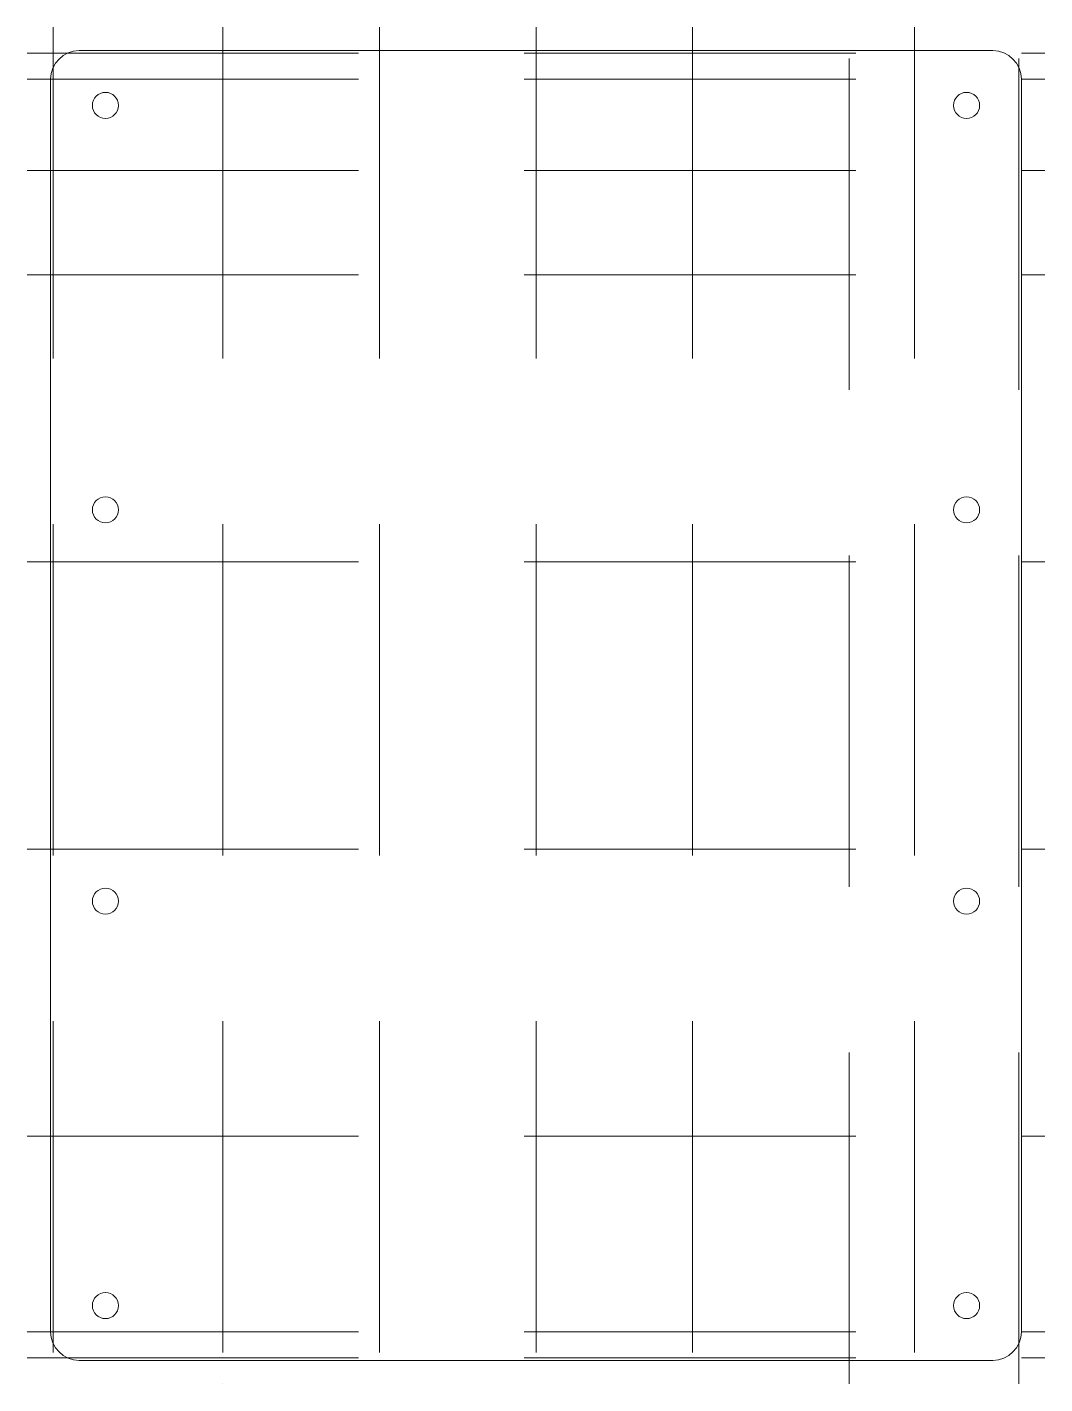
# Model space of a CAD drawing. Header units: millimetres. Extents: x -2 to 76, y -2 to 102.
import ezdxf

# ---------------------------------------------------------------- set-up
doc = ezdxf.new("R2010")
doc.units = ezdxf.units.MM
doc.linetypes.add('DASHEDX2', pattern=[38.1, 25.4, -12.7])
doc.layers.add('Cut', color=5, linetype='CONTINUOUS', lineweight=5, true_color=0x0000ff)
doc.layers.add('Guide Panel', color=94, linetype='DASHEDX2', lineweight=5, true_color=0x008000)

msp = doc.modelspace()

# ---------------------------------------------------------------- linework, layer by layer
at = {"layer": 'Cut'}
for p, q in [((72, 100.2), (2, 100.2)), ((-0.2, 98), (-0.2, 2)), ((74.2, 2), (74.2, 98)), ((2, -0.2), (72, -0.2))]:
    msp.add_line(p, q, dxfattribs=at)
for centre in [(4, 96), (70, 96), (4, 65), (70, 65), (4, 35), (70, 35), (4, 4), (70, 4)]:
    msp.add_circle(centre, 1, dxfattribs=at)
for centre, start, end in [((2, 98), 90, 180), ((72, 98), 0, 90), ((2, 2), 180, 270), ((72, 2), 270, 0)]:
    msp.add_arc(centre, 2.2, start, end, dxfattribs=at)
at = {"layer": 'Guide Panel'}
for p, q in [((0, 102), (0, -2)), ((13, 102), (13, -2)), ((25, 102), (25, -2)), ((37, 102), (37, -2)), ((49, 102), (49, -2)), ((61, -2), (61, 102)), ((66, 102), (66, -2)), ((74, -2), (74, 102)), ((-2, 100), (76, 100)), ((-2, 98), (76, 98)), ((-2, 91), (76, 91)), ((-2, 83), (76, 83)), ((-2, 61), (76, 61)), ((-2, 39), (76, 39)), ((-2, 17), (76, 17)), ((-2, 2), (76, 2)), ((-2, 0), (76, 0)), ((13, -2), (13, -2))]:
    msp.add_line(p, q, dxfattribs=at)

doc.saveas('drawing.dxf')
